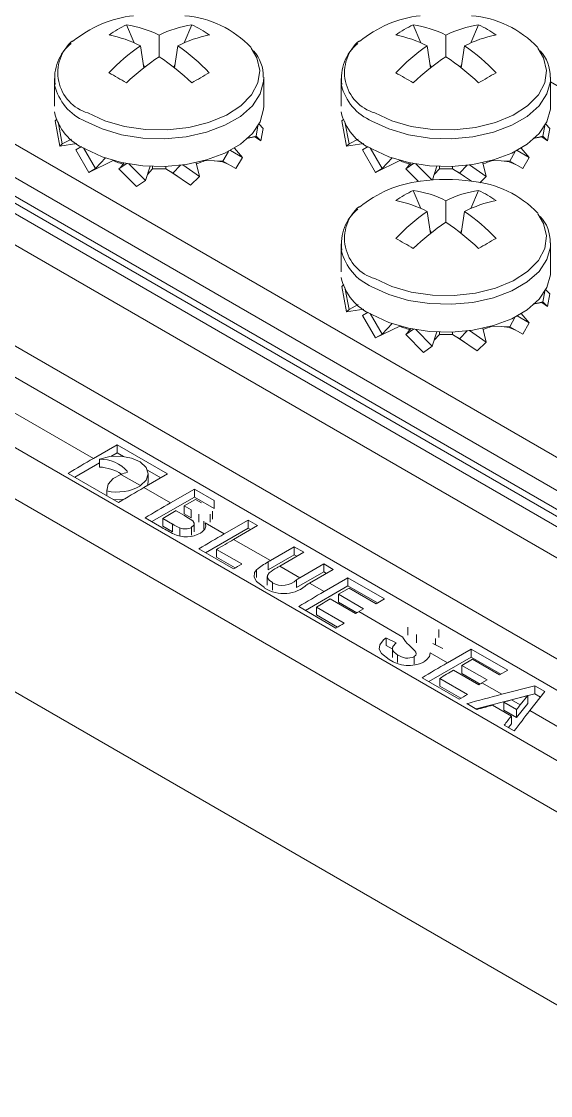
# Model space of a CAD drawing. Header units: inches. Extents: x 0.2 to 16.8, y 0.2 to 10.8.
# Drawn here: x 11.83 to 12.644, y 5.483 to 7.135 of the extents above; entities that cross this region are included whole.
import ezdxf

# ---------------------------------------------------------------- set-up
doc = ezdxf.new("R2010")
doc.units = ezdxf.units.IN
doc.header["$MEASUREMENT"] = 0

msp = doc.modelspace()

# ---------------------------------------------------------------- linework, layer by layer
at = {"color": 7, "linetype": 'Continuous', "lineweight": 0}
for p, q in [((11.2041, 7.3014), (14.1593, 5.5955)), ((14.0736, 5.5935), (11.2452, 7.2263)), ((11.2452, 7.1977), (14.0736, 5.5649)), ((11.2516, 7.1675), (14.08, 5.5347)), ((14.0588, 5.4988), (11.2304, 7.1316)), ((11.2258, 6.9786), (14.0542, 5.3458)), ((14.033, 5.31), (11.2046, 6.9428)), ((11.941, 6.4625), (11.1568, 6.9152)), ((11.1116, 6.8885), (13.94, 5.2557)), ((13.9055, 5.1963), (11.0771, 6.8292)), ((12.0135, 6.4207), (11.9834, 6.438)), ((12.0595, 6.3941), (12.0186, 6.4177)), ((12.1422, 6.3464), (12.1127, 6.3634)), ((12.2132, 6.3054), (12.1567, 6.338)), ((12.2588, 6.279), (12.2277, 6.297)), ((12.2958, 6.2577), (12.2733, 6.2706)), ((12.4171, 6.1876), (12.3492, 6.2269)), ((12.4856, 6.1481), (12.459, 6.1634)), ((12.5693, 6.0998), (12.5389, 6.1173)), ((12.5977, 6.0834), (12.5843, 6.0911)), ((12.6895, 6.0304), (12.6126, 6.0748))]:
    msp.add_line(p, q, dxfattribs=at)
at = {"color": 7, "linetype": 'Continuous', "lineweight": 15}
for p, q in [((11.1935, 7.2169), (14.1384, 5.5168)), ((11.9919, 7.1292), (12.0038, 7.1015)), ((12.0924, 7.1292), (12.0805, 7.1015)), ((12.4331, 7.1292), (12.445, 7.1015)), ((12.5336, 7.1292), (12.5217, 7.1015)), ((12.0421, 7.0804), (12.0421, 7.1136)), ((12.4834, 7.0804), (12.4834, 7.1136)), ((12.0133, 7.097), (12.0185, 7.0633)), ((12.0709, 7.097), (12.0658, 7.0633)), ((12.4546, 7.097), (12.4597, 7.0633)), ((12.5122, 7.097), (12.507, 7.0633)), ((12.0176, 7.0692), (12.0197, 7.0642)), ((12.0667, 7.0692), (12.0645, 7.0642)), ((12.4588, 7.0692), (12.461, 7.0642)), ((12.5079, 7.0692), (12.5058, 7.0642)), ((11.8811, 7.0471), (11.8811, 7.0044)), ((11.8811, 7.0471), (11.8813, 7.0423)), ((12.2031, 7.0044), (12.2031, 7.0471)), ((12.3224, 7.0471), (12.3224, 7.0044)), ((12.3224, 7.0471), (12.3226, 7.0423)), ((12.6444, 7.0044), (12.6444, 7.0471)), ((12.9051, 6.891), (12.6444, 7.0415)), ((11.8848, 6.9845), (11.8821, 6.9818)), ((11.8821, 6.9818), (11.8894, 6.9429)), ((11.8931, 6.9466), (11.8868, 6.98)), ((12.1941, 6.9738), (12.1912, 6.9581)), ((12.2022, 6.9702), (12.1958, 6.9766)), ((12.3261, 6.9845), (12.3233, 6.9818)), ((12.3233, 6.9818), (12.3306, 6.9429)), ((12.3343, 6.9466), (12.328, 6.98)), ((12.6354, 6.9738), (12.6324, 6.9581)), ((12.6434, 6.9702), (12.637, 6.9766)), ((12.1763, 6.9544), (12.1896, 6.9573)), ((12.1784, 6.9549), (12.1912, 6.9581)), ((12.1985, 6.9508), (12.1896, 6.9573)), ((12.1912, 6.9581), (12.1985, 6.9508)), ((12.1985, 6.9508), (12.2022, 6.9702)), ((12.6176, 6.9544), (12.6309, 6.9573)), ((12.6196, 6.9549), (12.6324, 6.9581)), ((12.6397, 6.9508), (12.6309, 6.9573)), ((12.6324, 6.9581), (12.6397, 6.9508)), ((12.6397, 6.9508), (12.6434, 6.9702)), ((11.8894, 6.9429), (11.9156, 6.9469)), ((11.8894, 6.9429), (11.8931, 6.9466)), ((11.8931, 6.9466), (11.907, 6.9538)), ((11.9226, 6.9421), (11.914, 6.9372)), ((11.944, 6.9083), (11.9255, 6.9403)), ((12.1703, 6.9256), (12.1581, 6.9399)), ((12.3306, 6.9429), (12.3569, 6.9469)), ((12.3306, 6.9429), (12.3343, 6.9466)), ((12.3343, 6.9466), (12.3483, 6.9538)), ((12.3638, 6.9421), (12.3552, 6.9372)), ((12.3852, 6.9083), (12.3668, 6.9403)), ((12.6115, 6.9256), (12.5993, 6.9399)), ((11.914, 6.9372), (11.934, 6.9025)), ((11.944, 6.9083), (11.9595, 6.9246)), ((11.9711, 6.921), (11.9711, 6.9205)), ((12.1132, 6.9205), (12.1132, 6.921)), ((12.1489, 6.9348), (12.1403, 6.9199)), ((12.1703, 6.9256), (12.1518, 6.9363)), ((12.1603, 6.9083), (12.1703, 6.9256)), ((12.3552, 6.9372), (12.3752, 6.9025)), ((12.3852, 6.9083), (12.4007, 6.9246)), ((12.4123, 6.921), (12.4123, 6.9205)), ((12.5544, 6.9205), (12.5544, 6.921)), ((12.5901, 6.9348), (12.5815, 6.9199)), ((12.6115, 6.9256), (12.593, 6.9363)), ((12.6015, 6.9083), (12.6115, 6.9256)), ((11.934, 6.9025), (11.9711, 6.9205)), ((11.934, 6.9025), (11.944, 6.9083)), ((11.9922, 6.916), (11.9802, 6.9078)), ((11.9827, 6.9098), (11.9802, 6.9078)), ((11.9802, 6.9078), (12.0075, 6.8805)), ((12.0212, 6.8899), (11.9957, 6.9154)), ((12.0212, 6.8899), (12.0281, 6.9118)), ((12.0241, 6.899), (12.032, 6.908)), ((12.032, 6.9116), (12.032, 6.908)), ((12.0522, 6.908), (12.0522, 6.9116)), ((12.0522, 6.908), (12.063, 6.9015)), ((12.075, 6.9134), (12.063, 6.9015)), ((12.104, 6.8962), (12.0785, 6.9139)), ((12.104, 6.8962), (12.0989, 6.9174)), ((12.1132, 6.9205), (12.1403, 6.9199)), ((12.1403, 6.9199), (12.1603, 6.9083)), ((12.3752, 6.9025), (12.4123, 6.9205)), ((12.3752, 6.9025), (12.3852, 6.9083)), ((12.4334, 6.916), (12.4215, 6.9078)), ((12.4239, 6.9098), (12.4215, 6.9078)), ((12.4215, 6.9078), (12.441, 6.8883)), ((12.4615, 6.8908), (12.4369, 6.9154)), ((12.4628, 6.8909), (12.4693, 6.9118)), ((12.4653, 6.899), (12.4733, 6.908)), ((12.4733, 6.9116), (12.4733, 6.908)), ((12.4934, 6.908), (12.4934, 6.9116)), ((12.4934, 6.908), (12.5043, 6.9015)), ((12.5162, 6.9134), (12.5043, 6.9015)), ((12.5453, 6.8962), (12.5198, 6.9139)), ((12.5453, 6.8962), (12.5402, 6.9174)), ((12.5544, 6.9205), (12.5815, 6.9199)), ((12.5815, 6.9199), (12.6015, 6.9083)), ((12.0075, 6.8805), (12.0212, 6.8899)), ((12.06, 6.9033), (12.0702, 6.8965)), ((12.063, 6.9015), (12.0904, 6.8826)), ((12.0904, 6.8826), (12.104, 6.8962)), ((12.5012, 6.9033), (12.5114, 6.8965)), ((12.5043, 6.9015), (12.5227, 6.8888)), ((12.5355, 6.8865), (12.5453, 6.8962)), ((12.4331, 6.8745), (12.445, 6.8468)), ((12.5336, 6.8745), (12.5217, 6.8468)), ((12.4834, 6.8257), (12.4834, 6.8589)), ((10.5279, 6.8496), (14.4375, 4.5926)), ((12.4546, 6.8423), (12.4597, 6.8085)), ((12.5122, 6.8423), (12.507, 6.8085)), ((12.4588, 6.8145), (12.461, 6.8095)), ((12.5079, 6.8145), (12.5058, 6.8095)), ((12.3224, 6.7924), (12.3224, 6.7497)), ((12.3224, 6.7924), (12.3226, 6.7876)), ((12.6444, 6.7497), (12.6444, 6.7924)), ((12.3261, 6.7298), (12.3233, 6.727)), ((12.3233, 6.727), (12.3306, 6.6882)), ((12.3343, 6.6918), (12.328, 6.7253)), ((12.6354, 6.7191), (12.6324, 6.7034)), ((12.6434, 6.7155), (12.637, 6.7219)), ((12.6397, 6.6961), (12.6434, 6.7155)), ((12.3306, 6.6882), (12.3569, 6.6922)), ((12.3306, 6.6882), (12.3343, 6.6918)), ((12.3343, 6.6918), (12.3483, 6.6991)), ((12.6176, 6.6996), (12.6309, 6.7026)), ((12.6196, 6.7001), (12.6324, 6.7034)), ((12.6397, 6.6961), (12.6309, 6.7026)), ((12.6324, 6.7034), (12.6397, 6.6961)), ((12.3638, 6.6874), (12.3552, 6.6825)), ((12.3552, 6.6825), (12.3752, 6.6478)), ((12.3852, 6.6536), (12.3668, 6.6856)), ((12.5901, 6.6801), (12.5815, 6.6651)), ((12.6115, 6.6709), (12.593, 6.6816)), ((12.6115, 6.6709), (12.5993, 6.6852)), ((12.3752, 6.6478), (12.4123, 6.6658)), ((12.3852, 6.6536), (12.4007, 6.6699)), ((12.4123, 6.6663), (12.4123, 6.6658)), ((12.4334, 6.6613), (12.4215, 6.6531)), ((12.4624, 6.6352), (12.4369, 6.6607)), ((12.4624, 6.6352), (12.4693, 6.6571)), ((12.4733, 6.6569), (12.4733, 6.6533)), ((12.4934, 6.6533), (12.4934, 6.6569)), ((12.5162, 6.6587), (12.5043, 6.6467)), ((12.5453, 6.6415), (12.5198, 6.6591)), ((12.5453, 6.6415), (12.5402, 6.6627)), ((12.5544, 6.6658), (12.5544, 6.6663)), ((12.5544, 6.6658), (12.5815, 6.6651)), ((12.5815, 6.6651), (12.6015, 6.6536)), ((12.6015, 6.6536), (12.6115, 6.6709)), ((12.3752, 6.6478), (12.3852, 6.6536)), ((12.4239, 6.6551), (12.4215, 6.6531)), ((12.4215, 6.6531), (12.4488, 6.6257)), ((12.4653, 6.6443), (12.4733, 6.6533)), ((12.4934, 6.6533), (12.5043, 6.6467)), ((12.5012, 6.6486), (12.5114, 6.6418)), ((12.5043, 6.6467), (12.5316, 6.6279)), ((12.5316, 6.6279), (12.5453, 6.6415)), ((12.4488, 6.6257), (12.4624, 6.6352)), ((11.9776, 6.4836), (11.941, 6.4625)), ((12.0552, 6.4388), (11.9776, 6.4836)), ((11.9776, 6.4713), (11.9776, 6.4836)), ((11.9504, 6.4492), (11.9504, 6.4614)), ((11.9776, 6.4713), (11.9679, 6.4657)), ((11.9873, 6.4657), (11.9776, 6.4713)), ((11.9504, 6.4557), (11.9123, 6.4337)), ((12.0446, 6.4327), (12.0243, 6.4444)), ((11.9021, 6.4396), (11.9797, 6.3948)), ((12.0186, 6.4177), (12.0552, 6.4388)), ((12.0243, 6.4209), (12.0253, 6.4265)), ((12.0253, 6.4265), (12.0253, 6.4388)), ((11.9616, 6.4145), (11.9616, 6.4052)), ((11.9617, 6.4052), (11.9617, 6.4125)), ((12.0595, 6.3941), (12.0963, 6.4153)), ((12.0963, 6.4153), (12.1268, 6.3977)), ((12.0963, 6.403), (12.0963, 6.4153)), ((12.0309, 6.3653), (12.0963, 6.403)), ((12.0982, 6.3996), (12.0808, 6.3895)), ((12.0963, 6.403), (12.1268, 6.3854)), ((12.1075, 6.3943), (12.0982, 6.3996)), ((12.1268, 6.3854), (12.1268, 6.3977)), ((12.0811, 6.3748), (12.0682, 6.3822)), ((12.0808, 6.3895), (12.0913, 6.3834)), ((12.0808, 6.3773), (12.0808, 6.3895)), ((12.0808, 6.3773), (12.0913, 6.3712)), ((12.0913, 6.3712), (12.0913, 6.3834)), ((12.1032, 6.3646), (12.1032, 6.3769)), ((12.1207, 6.3645), (12.1207, 6.3767)), ((12.1243, 6.3691), (12.1243, 6.3813)), ((12.0463, 6.3564), (12.0206, 6.3712)), ((12.0478, 6.3703), (12.0627, 6.3617)), ((12.0478, 6.3582), (12.0478, 6.3703)), ((12.0627, 6.3497), (12.0627, 6.3617)), ((12.096, 6.3499), (12.096, 6.3636)), ((12.1107, 6.3538), (12.1107, 6.366)), ((12.1422, 6.3464), (12.1789, 6.3676)), ((12.1789, 6.3676), (12.1935, 6.3592)), ((12.1789, 6.3553), (12.1789, 6.3676)), ((12.0478, 6.3582), (12.0627, 6.3497)), ((12.0741, 6.3436), (12.0741, 6.3556)), ((12.0917, 6.3444), (12.0917, 6.3566)), ((12.1135, 6.3176), (12.1789, 6.3553)), ((12.1935, 6.3592), (12.1567, 6.338)), ((12.1789, 6.3553), (12.1829, 6.3531)), ((12.2132, 6.3054), (12.2499, 6.3266)), ((12.2499, 6.3266), (12.2645, 6.3182)), ((12.2499, 6.3143), (12.2499, 6.3266)), ((12.1566, 6.2927), (12.1033, 6.3235)), ((12.1304, 6.3226), (12.1692, 6.3002)), ((12.1304, 6.3105), (12.1304, 6.3226)), ((12.1304, 6.3105), (12.159, 6.2941)), ((12.2098, 6.2911), (12.2499, 6.3143)), ((12.2645, 6.3182), (12.2277, 6.297)), ((12.2499, 6.3143), (12.2539, 6.3121)), ((12.2098, 6.2911), (12.2098, 6.3034)), ((12.2588, 6.279), (12.2955, 6.3003)), ((12.2955, 6.3003), (12.3101, 6.2919)), ((12.2955, 6.288), (12.2955, 6.3003)), ((12.1921, 6.2792), (12.1921, 6.2913)), ((12.2085, 6.2812), (12.2085, 6.2676)), ((12.2536, 6.2638), (12.2955, 6.288)), ((12.3101, 6.2919), (12.2733, 6.2706)), ((12.2955, 6.288), (12.2995, 6.2857)), ((12.2958, 6.2577), (12.3326, 6.2789)), ((12.3326, 6.2789), (12.3889, 6.2464)), ((12.3326, 6.2666), (12.3326, 6.2789)), ((12.2165, 6.2598), (12.2165, 6.2718)), ((12.2536, 6.2638), (12.2536, 6.2761)), ((12.2672, 6.2289), (12.3326, 6.2666)), ((12.3345, 6.2632), (12.318, 6.2537)), ((12.3326, 6.2666), (12.3782, 6.2403)), ((12.3762, 6.2391), (12.3345, 6.2632)), ((12.3442, 6.224), (12.3054, 6.2464)), ((12.318, 6.2537), (12.3568, 6.2313)), ((12.318, 6.2414), (12.318, 6.2537)), ((12.3889, 6.2464), (12.3762, 6.2391)), ((12.3142, 6.2017), (12.2569, 6.2348)), ((12.2841, 6.2339), (12.3268, 6.2092)), ((12.2841, 6.2218), (12.2841, 6.2339)), ((12.318, 6.2414), (12.3462, 6.2252)), ((12.3568, 6.2313), (12.3492, 6.2269)), ((12.2841, 6.2218), (12.3165, 6.2031)), ((12.4246, 6.1905), (12.4246, 6.2028)), ((12.4725, 6.187), (12.4725, 6.1993)), ((12.3912, 6.1746), (12.3912, 6.1868)), ((12.4379, 6.1917), (12.4379, 6.1795)), ((12.4379, 6.1788), (12.4379, 6.191)), ((12.4785, 6.17), (12.463, 6.1779)), ((12.4671, 6.1758), (12.4671, 6.1857)), ((12.3912, 6.1746), (12.4009, 6.1697)), ((12.4012, 6.1719), (12.4012, 6.1566)), ((12.4856, 6.1481), (12.5223, 6.1693)), ((12.5223, 6.1693), (12.5786, 6.1369)), ((12.5223, 6.1571), (12.5223, 6.1693)), ((12.409, 6.1486), (12.409, 6.1606)), ((12.4346, 6.1459), (12.4346, 6.158)), ((12.4569, 6.1193), (12.5223, 6.1571)), ((12.5243, 6.1537), (12.5078, 6.1442)), ((12.5223, 6.1571), (12.568, 6.1307)), ((12.566, 6.1296), (12.5243, 6.1537)), ((12.534, 6.1145), (12.4952, 6.1369)), ((12.5078, 6.1442), (12.5466, 6.1218)), ((12.5078, 6.1319), (12.5078, 6.1442)), ((12.5078, 6.1319), (12.536, 6.1156)), ((12.5786, 6.1369), (12.566, 6.1296)), ((12.5039, 6.0922), (12.4467, 6.1252)), ((12.4738, 6.1243), (12.5165, 6.0997)), ((12.4738, 6.1123), (12.4738, 6.1243)), ((12.4738, 6.1123), (12.5062, 6.0936)), ((12.5466, 6.1218), (12.5389, 6.1173)), ((12.5693, 6.0998), (12.62, 6.113)), ((12.62, 6.113), (12.6354, 6.1041)), ((12.62, 6.1007), (12.62, 6.113)), ((12.5298, 6.0772), (12.62, 6.1007)), ((12.6093, 6.0978), (12.5843, 6.0911)), ((12.5977, 6.0834), (12.6093, 6.0978)), ((12.6093, 6.0856), (12.6093, 6.0978)), ((12.6354, 6.1041), (12.6126, 6.0748)), ((12.62, 6.1007), (12.6288, 6.0956)), ((12.5312, 6.0764), (12.5157, 6.0854)), ((12.5841, 6.0663), (12.5551, 6.0831)), ((12.5723, 6.0879), (12.5921, 6.0764)), ((12.5723, 6.0756), (12.5723, 6.0879)), ((12.5921, 6.0642), (12.6093, 6.0856)), ((12.5723, 6.0756), (12.5921, 6.0642)), ((12.5841, 6.0542), (12.5841, 6.0663)), ((12.5921, 6.0642), (12.5921, 6.0764)), ((12.5885, 6.0434), (12.573, 6.0523)), ((12.5795, 6.0485), (12.5841, 6.0542))]:
    msp.add_line(p, q, dxfattribs=at)
at = {"color": 7, "linetype": 'Continuous', "lineweight": 0, "flags": 128}
for points in [[(11.9326, 6.9938), (11.9587, 6.9817), (11.9887, 6.9731), (12.0212, 6.9684), (12.0547, 6.9679), (12.0876, 6.9716), (12.1183, 6.9792), (12.1455, 6.9905), (12.1679, 7.0049), (12.1844, 7.0217), (12.1942, 7.0402), (12.1969, 7.0594), (12.1924, 7.0786), (12.1836, 7.0934)], [(12.3739, 6.9938), (12.4, 6.9817), (12.43, 6.9731), (12.4625, 6.9684), (12.4959, 6.9679), (12.5288, 6.9716), (12.5596, 6.9792), (12.5868, 6.9905), (12.6091, 7.0049), (12.6256, 7.0217), (12.6354, 7.0402), (12.6382, 7.0594), (12.6336, 7.0786), (12.6248, 7.0934)], [(11.9283, 6.9814), (11.9544, 6.9692), (11.9844, 6.9604), (12.0169, 6.9553), (12.0506, 6.9543), (12.0838, 6.9573), (12.1152, 6.9643), (12.1434, 6.9749), (12.1672, 6.9886), (12.1856, 7.0049), (12.1976, 7.0231), (12.2029, 7.0423), (12.2031, 7.0488)], [(12.3695, 6.9814), (12.3957, 6.9692), (12.4257, 6.9604), (12.4582, 6.9553), (12.4918, 6.9543), (12.525, 6.9573), (12.5565, 6.9643), (12.5847, 6.9749), (12.6085, 6.9886), (12.6268, 7.0049), (12.6389, 7.0231), (12.6441, 7.0423), (12.6443, 7.0488)], [(12.3739, 6.7391), (12.4, 6.727), (12.43, 6.7184), (12.4625, 6.7137), (12.4959, 6.7132), (12.5288, 6.7168), (12.5596, 6.7245), (12.5868, 6.7358), (12.6091, 6.7501), (12.6256, 6.767), (12.6354, 6.7854), (12.6382, 6.8047), (12.6336, 6.8239), (12.6248, 6.8387)], [(12.3695, 6.7267), (12.3957, 6.7145), (12.4257, 6.7056), (12.4582, 6.7006), (12.4918, 6.6996), (12.525, 6.7026), (12.5565, 6.7096), (12.5847, 6.7202), (12.6085, 6.7339), (12.6268, 6.7502), (12.6389, 6.7683), (12.6441, 6.7875), (12.6443, 6.7941)]]:
    msp.add_lwpolyline(points, dxfattribs=at)
at = {"color": 7, "linetype": 'Continuous', "lineweight": 15, "flags": 128}
for points in [[(11.9283, 6.9387), (11.9544, 6.9264), (11.9844, 6.9176), (12.0169, 6.9126), (12.0506, 6.9116), (12.0838, 6.9146), (12.1152, 6.9216), (12.1434, 6.9322), (12.1672, 6.9459), (12.1856, 6.9622), (12.1976, 6.9803), (12.2029, 6.9995), (12.2031, 7.0044)], [(12.3695, 6.9387), (12.3957, 6.9264), (12.4257, 6.9176), (12.4582, 6.9126), (12.4918, 6.9116), (12.525, 6.9146), (12.5565, 6.9216), (12.5847, 6.9322), (12.6085, 6.9459), (12.6268, 6.9622), (12.6389, 6.9803), (12.6441, 6.9995), (12.6444, 7.0044)], [(11.9873, 6.9176), (11.987, 6.9161), (11.9827, 6.9098)], [(12.1279, 6.9202), (12.1394, 6.9188), (12.1492, 6.9147)], [(12.4285, 6.9176), (12.4282, 6.9161), (12.4239, 6.9098)], [(12.5692, 6.9202), (12.5806, 6.9188), (12.5904, 6.9147)], [(12.3695, 6.684), (12.3957, 6.6717), (12.4257, 6.6629), (12.4582, 6.6579), (12.4918, 6.6569), (12.525, 6.6599), (12.5565, 6.6669), (12.5847, 6.6774), (12.6085, 6.6912), (12.6268, 6.7075), (12.6389, 6.7256), (12.6441, 6.7448), (12.6444, 6.7497)], [(12.4285, 6.6629), (12.4282, 6.6614), (12.4239, 6.6551)], [(12.5692, 6.6654), (12.5806, 6.6641), (12.5904, 6.66)], [(12.0135, 6.4207), (12.0223, 6.4292), (12.0253, 6.4389), (12.0221, 6.4487), (12.0131, 6.4571), (11.9996, 6.4632), (11.9832, 6.4661), (11.966, 6.4655), (11.9504, 6.4614)], [(11.9834, 6.438), (11.9714, 6.4315), (11.9639, 6.4229), (11.9617, 6.4125)], [(11.9721, 6.3992), (11.9809, 6.3991), (11.9879, 6.3997)], [(12.0917, 6.3566), (12.095, 6.3594), (12.0959, 6.3617), (12.0955, 6.364), (12.0938, 6.3664), (12.0833, 6.3735), (12.0811, 6.3748)], [(12.1127, 6.3634), (12.114, 6.3586), (12.1124, 6.3538), (12.1084, 6.3496), (12.1056, 6.3478)], [(12.2043, 6.264), (12.1918, 6.2732), (12.1882, 6.2799), (12.189, 6.287), (12.1921, 6.2913)], [(12.2114, 6.2867), (12.2087, 6.2826), (12.209, 6.2787), (12.2114, 6.2755), (12.2165, 6.2718)], [(12.396, 6.1533), (12.3842, 6.1627), (12.3809, 6.1692), (12.3817, 6.176), (12.3874, 6.1837), (12.3912, 6.1868)], [(12.4067, 6.1789), (12.4019, 6.1732), (12.4012, 6.1694), (12.4028, 6.1657), (12.4074, 6.1616), (12.409, 6.1606)], [(12.4346, 6.158), (12.437, 6.1602), (12.4376, 6.162), (12.437, 6.1644), (12.4354, 6.1667)], [(12.459, 6.1634), (12.458, 6.1577), (12.4536, 6.1526), (12.4493, 6.1497)]]:
    msp.add_lwpolyline(points, dxfattribs=at)
at = {"color": 7, "linetype": 'Continuous', "lineweight": 15}
for centre, radius, start, end in [((12.0223, 6.9673), 0.1772, 96.3206, 129.7366), ((12.0683, 6.9852), 0.1588, 43.474, 85.2371), ((12.4635, 6.9673), 0.1772, 96.3205, 129.7367), ((12.5095, 6.9852), 0.1588, 43.474, 85.237), ((12.0615, 6.9776), 0.1669, 114.6605, 125.344), ((11.9675, 6.9629), 0.1682, 63.6655, 81.6729), ((12.1167, 6.9629), 0.1682, 98.3272, 116.3345), ((12.0228, 6.9776), 0.1669, 54.6558, 65.3397), ((12.5027, 6.9776), 0.1669, 114.6605, 125.344), ((12.4088, 6.9629), 0.1682, 63.6655, 81.6729), ((12.558, 6.9629), 0.1682, 98.327, 116.3345), ((12.464, 6.9776), 0.1669, 54.6558, 65.3397), ((11.9293, 6.933), 0.1843, 62.8733, 78.8409), ((12.1549, 6.933), 0.1843, 101.1592, 117.1266), ((12.3705, 6.933), 0.1843, 62.8734, 78.8409), ((12.5962, 6.933), 0.1843, 101.1592, 117.1266), ((11.9493, 7.0477), 0.0679, 128.8799, 188.4023), ((12.1809, 6.8524), 0.2966, 124.4082, 136.7302), ((11.9033, 6.8524), 0.2966, 43.2696, 55.5919), ((12.1447, 7.0506), 0.0577, 358.1993, 42.4822), ((12.3905, 7.0477), 0.0679, 128.88, 188.4021), ((12.6222, 6.8524), 0.2966, 124.4081, 136.7305), ((12.3445, 6.8524), 0.2966, 43.2696, 55.5918), ((12.586, 7.0506), 0.0577, 358.1997, 42.4821), ((12.2455, 6.7754), 0.3666, 123.6957, 133.7765), ((11.8387, 6.7754), 0.3666, 46.2234, 56.3044), ((12.6867, 6.7754), 0.3666, 123.6957, 133.7765), ((12.28, 6.7754), 0.3666, 46.2234, 56.3044), ((11.213, 5.7223), 1.5308, 59.416, 60.579), ((12.8719, 5.7212), 1.5321, 119.4215, 120.5835), ((11.6542, 5.7222), 1.5309, 59.4161, 60.5789), ((13.3123, 5.7226), 1.5304, 119.4209, 120.5841), ((11.959, 7.0122), 0.0797, 192.1921, 247.33), ((12.4002, 7.0122), 0.0797, 192.1921, 247.3301), ((12.0317, 7.0735), 0.1646, 248.374, 254.7904), ((12.0421, 7.1241), 0.2163, 267.3267, 272.6733), ((12.0529, 7.0724), 0.1634, 286.5142, 291.6404), ((12.473, 7.0735), 0.1646, 248.3742, 254.7902), ((12.4834, 7.1241), 0.2163, 267.3265, 272.6735), ((12.4941, 7.0724), 0.1634, 286.5141, 291.6407), ((12.4635, 6.7126), 0.1772, 96.3204, 129.7368), ((12.4834, 6.6293), 0.2624, 81.3732, 98.6268), ((12.5095, 6.7305), 0.1588, 43.474, 85.2371), ((12.5027, 6.7229), 0.1669, 114.6605, 125.344), ((12.4088, 6.7082), 0.1682, 63.6655, 81.6729), ((12.558, 6.7082), 0.1682, 98.3271, 116.3345), ((12.464, 6.7229), 0.1669, 54.6558, 65.3397), ((12.3705, 6.6783), 0.1843, 62.8734, 78.8409), ((12.5962, 6.6783), 0.1843, 101.1592, 117.1265), ((12.3905, 6.793), 0.0679, 128.8797, 188.4022), ((12.6222, 6.5976), 0.2966, 124.4082, 136.7303), ((12.3445, 6.5976), 0.2966, 43.2696, 55.5919), ((12.6867, 6.5207), 0.3666, 123.6957, 133.7765), ((12.28, 6.5207), 0.3666, 46.2234, 56.3044), ((12.586, 6.7959), 0.0577, 358.1995, 42.4821), ((11.6542, 5.4676), 1.5308, 59.416, 60.579), ((13.3127, 5.4672), 1.5312, 119.4212, 120.5838), ((12.4002, 6.7575), 0.0797, 192.1921, 247.3301), ((12.473, 6.8188), 0.1646, 248.3741, 254.7903), ((12.4941, 6.8177), 0.1634, 286.5141, 291.6408), ((12.4834, 6.8694), 0.2163, 267.3266, 272.6735), ((13.2568, 4.1835), 2.6316, 120.0002, 120.9829), ((11.9512, 6.4051), 0.0563, 41.331, 90.8278), ((11.9473, 6.381), 0.0683, 57.3458, 87.4229), ((12.0075, 6.3747), 0.0677, 101.9247, 110.8271), ((11.9774, 6.4837), 0.0729, 257.5271, 299.6394), ((13.3344, 4.1387), 2.6316, 120.0002, 120.9829), ((13.3753, 4.1151), 2.6316, 120.0002, 120.9829), ((13.3869, 4.1117), 2.6258, 120.1488, 120.6642), ((12.1217, 6.4591), 0.1139, 238.7493, 245.2967), ((12.2779, 6.7574), 0.4632, 239.9851, 242.644), ((12.0836, 6.3867), 0.0447, 245.52, 299.4995), ((12.0821, 6.3738), 0.0198, 246.2459, 299.0262), ((13.458, 4.0674), 2.6316, 120.0002, 120.9829), ((13.4667, 4.0688), 2.6201, 119.9988, 120.6646), ((13.5273, 4.0096), 2.6629, 120.6642, 120.9801), ((12.2675, 6.1991), 0.1192, 118.9704, 129.2111), ((13.5054, 4.0669), 2.5846, 119.9973, 120.0851), ((12.2721, 6.2047), 0.1021, 118.481, 126.5259), ((13.5388, 4.026), 2.6222, 119.9982, 120.1065), ((13.5455, 4.05), 2.5738, 119.9967, 120.1296), ((12.2335, 6.3097), 0.055, 237.8462, 312.236), ((12.232, 6.298), 0.0308, 239.659, 314.5614), ((13.6201, 3.9379), 2.6936, 119.9987, 120.0675), ((13.6116, 3.9787), 2.6316, 120.0002, 120.9829), ((13.6226, 3.9764), 2.6245, 120.1242, 120.6643), ((13.6689, 3.9409), 2.6395, 119.9983, 120.1223), ((13.6849, 3.9187), 2.6629, 120.6642, 120.9801), ((12.4482, 6.2025), 0.0346, 206.0148, 230.8805), ((12.2558, 5.9949), 0.2486, 43.7399, 46.6596), ((12.4262, 6.1979), 0.0538, 235.8757, 295.4692), ((12.4243, 6.1804), 0.025, 232.2637, 294.2197), ((13.8013, 3.8691), 2.6316, 120.0002, 120.9829), ((13.8123, 3.8668), 2.6245, 120.1242, 120.6643), ((13.8586, 3.8314), 2.6395, 119.9983, 120.1223), ((13.8746, 3.8091), 2.6629, 120.6642, 120.9801)]:
    msp.add_arc(centre, radius, start, end, dxfattribs=at)
at = {"color": 7, "linetype": 'Continuous', "lineweight": 0}
for centre, radius, start, end in [((11.9507, 7.0558), 0.0645, 130.2422, 253.7695), ((12.3919, 7.0558), 0.0645, 130.2422, 253.7696), ((11.9598, 7.0557), 0.0808, 193.6403, 247.0151), ((12.401, 7.0557), 0.0807, 193.6403, 247.0152), ((12.3919, 6.801), 0.0645, 130.2422, 253.7696), ((12.401, 6.801), 0.0807, 193.6403, 247.0152)]:
    msp.add_arc(centre, radius, start, end, dxfattribs=at)
at = {"color": 7, "linetype": 'Continuous', "lineweight": 15}
for centre, major_axis, ratio, start_param, end_param in [((12.6099, 3.8308), (31.0995, -15.7746), 0.057452, 1.606461, 1.60696), ((12.5693, 3.8543), (2.4279, 1.5827), 0.716321, 1.133933, 1.153934), ((12.5844, 3.8456), (2.3882, 1.622), 0.715362, 1.129564, 1.138544), ((12.5843, 3.8456), (2.3867, 1.6235), 0.715319, 1.117935, 1.122471), ((12.5977, 3.8379), (0.7952, 2.705), 0.348197, 0.701184, 0.70572), ((12.5977, 3.8379), (0.796, 2.7046), 0.34859, 0.712227, 0.721207), ((12.6126, 3.8293), (0.7776, 2.7151), 0.339507, 0.700777, 0.720778)]:
    msp.add_ellipse(centre, major_axis=major_axis, ratio=ratio, start_param=start_param, end_param=end_param, dxfattribs=at)

doc.saveas('drawing.dxf')
